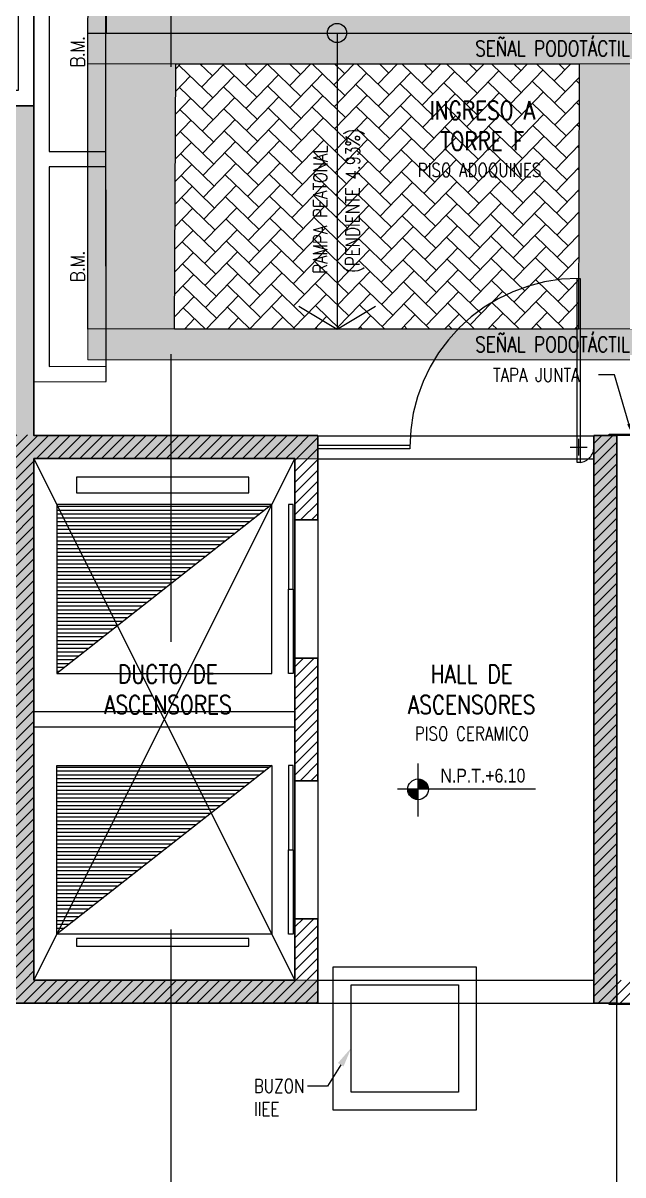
# Model space of a CAD drawing. Header units: millimetres. Extents: x 98 to 155, y -181 to 127.
# Drawn here: x 124.62 to 128.53, y 115.67 to 123.18 of the extents above; entities that cross this region are included whole.
import ezdxf
from ezdxf import colors
from ezdxf.entities.mleader import LeaderData, LeaderLine
from ezdxf.enums import TextEntityAlignment as Align
from ezdxf.math import Vec2, Vec3
from ezdxf.xclip import XClip

# ---------------------------------------------------------------- set-up
doc = ezdxf.new("R2010")
doc.units = ezdxf.units.MM
doc.header["$LTSCALE"] = 15
doc.header["$XCLIPFRAME"] = 2
for name, pattern in [('ACAD_ISO03W100', [30, 12, -18]), ('ACAD_ISO07W100', [3, 0, -3]), ('CENTER', [2, 1.25, -0.25, 0.25, -0.25]), ('HIDDEN', [0.375, 0.25, -0.125]), ('HIDDEN2', [0.1875, 0.125, -0.0625]), ('X-REF_DP_Arquitectura$0$HIDDEN', [0.375, 0.25, -0.125])]:
    doc.linetypes.add(name, pattern=pattern)
doc.layers.get('0').update_dxf_attribs({"color": 250})
for name, color, linetype, lineweight in [('A-01', 250, 'Continuous', 0), ('A-MUROS', 252, 'Continuous', 30), ('A_20_Estructuras', 250, 'Continuous', 18)]:
    doc.layers.add(name, color=color, linetype=linetype, lineweight=lineweight)
for name, color, linetype in [('A-Adoquines', 250, 'Continuous'), ('A-CORTE', 250, 'CENTER'), ('A-EST PLACAS', 250, 'Continuous'), ('A-HATCH', 250, 'Continuous'), ('A-MOBILIARIO', 250, 'Continuous'), ('A-MURO BAJO', 250, 'Continuous'), ('A-NIVELES-NPT', 252, 'Continuous'), ('A-PROYECCIONES', 250, 'HIDDEN'), ('A-PROYECCIONES INT.', 250, 'HIDDEN2'), ('A-TEXTO-ACABADO PISO', 250, 'Continuous'), ('A_30_TableroElect', 250, 'Continuous'), ('A_50_TextoAmbiente', 252, 'Continuous'), ('A_50_TextoIndicaciones', 250, 'Continuous'), ('A_50_Vigas', 250, 'X-REF_DP_Arquitectura$0$HIDDEN'), ('A_60_HatchEstructuras', 250, 'Continuous'), ('MURO CF 120', 250, 'Continuous')]:
    doc.layers.add(name, color=color, linetype=linetype)
doc.styles.add('R80', font='ARIALN.TTF', dxfattribs={"height": 2.03})
doc.styles.add('ROMANS', font='romans.shx', dxfattribs={"width": 0.8})
doc.styles.add('TXT_COTAS', font='romans.shx', dxfattribs={"width": 0.8})
pattern_1 = [(45, (-227164.531382, -8188178.54172), (-0.02245064030267, 0.02245064030267), [])]
pattern_2 = [(45, (281.643205, 61.46157), (-0.035355339, 0.035355339), [])]

# ---------------------------------------------------------------- blocks, each defined once
blk = doc.blocks.new('*U123')
at = {"true_color": 0x636466}
h = blk.add_hatch(dxfattribs=at)
h.set_pattern_fill('HEX', color=251, scale=0.005)
h.set_pattern_definition([(0, (2.429665, 0), (0, 0.0274963), [0.015875, -0.03175]), (120, (2.429665, 0), (-0.0238125, -0.01374815), [0.015875, -0.03175]), (60, (2.44554, 0), (-0.0238125, 0.01374815), [0.015875, -0.03175])])
h.paths.add_polyline_path([(0, 0.2), (0, 0), (3.6297, 0), (3.6297, 0.2)])
at = {"layer": 'A-01'}
blk.add_lwpolyline([(0, 0.2), (0, 0), (3.6297, 0), (3.6297, 0.2)], close=True, dxfattribs=at)
at = {"layer": 'A_50_TextoIndicaciones', "insert": (3.0297, 0.1), "char_height": 0.1, "width": 1.200005, "attachment_point": 5, "style": 'TXT_COTAS'}
blk.add_mtext('\\pxsm1,qc,t16;SEÑAL PODOTÁCTIL', dxfattribs=at)
blk = doc.blocks.new('*U124')
at = {"true_color": 0x636466}
h = blk.add_hatch(dxfattribs=at)
h.set_pattern_fill('HEX', color=251, scale=0.005)
h.set_pattern_definition([(0, (2.42947, 0), (0, 0.0274963), [0.015875, -0.03175]), (120, (2.42947, 0), (-0.0238125, -0.01374815), [0.015875, -0.03175]), (60, (2.445345, 0), (-0.0238125, 0.01374815), [0.015875, -0.03175])])
h.paths.add_polyline_path([(0, 0.2), (0, 0), (3.6295, 0), (3.6295, 0.2)])
at = {"layer": 'A-01'}
blk.add_lwpolyline([(0, 0.2), (0, 0), (3.6295, 0), (3.6295, 0.2)], close=True, dxfattribs=at)
at = {"layer": 'A_50_TextoIndicaciones', "insert": (3.0295, 0.1), "char_height": 0.1, "width": 1.200005, "attachment_point": 5, "style": 'TXT_COTAS'}
blk.add_mtext('\\pxsm1,qc,t16;SEÑAL PODOTÁCTIL', dxfattribs=at)
blk = doc.blocks.new('A$C9f73720c')
h = blk.add_hatch()
h.set_pattern_fill('AR-HBONE', color=256, scale=0.001, angle=78.38438)
h.set_pattern_definition([(123.38438, (3.11638, 142.57019), (-0.1407415, 0.02893007), [0.3048, -0.1016]), (213.38438, (3.06047, 142.65503), (-0.1407415, 0.02893007), [0.3048, -0.1016])])
h.paths.add_polyline_path([(31.471, 111.6651), (33.1567, 111.2783), (32.5829, 108.7131), (30.8959, 109.0942)])
at = {"layer": 'A-Adoquines'}
h = blk.add_hatch(color=256, dxfattribs=at)
h.dxf.hatch_style = 1
h.paths.add_polyline_path([(32.5829, 108.7131), (30.8959, 109.0943), (30.8021, 108.6747), (32.4898, 108.297)])
h.paths.add_polyline_path([(33.2822, 111.839), (31.5944, 112.2168), (31.471, 111.665), (33.1567, 111.2783)])
h.paths.add_polyline_path([(33.673, 111.7505), (33.4773, 111.7962), (32.685, 108.2532), (32.8807, 108.2094)])
at = {"layer": 'A-PROYECCIONES', "linetype": 'Continuous'}
h = blk.add_hatch(color=256, dxfattribs=at)
h.dxf.hatch_style = 1
edge = h.paths.add_edge_path()
edge.add_arc((33.1235, 110.2097), 0.0625, 0, 360)
at = {"elevation": 0}
blk.add_lwpolyline([(31.471, 111.665), (33.1567, 111.2783), (32.5829, 108.7131), (30.8959, 109.0943)], close=True, dxfattribs=at)
at = {"layer": 'A-Adoquines', "elevation": 0}
for points in [[(31.5944, 112.2168), (33.4779, 111.7951), (32.685, 108.2534), (30.8021, 108.6747)], [(33.6733, 111.7504), (33.4776, 111.7962), (32.685, 108.2532), (32.8807, 108.2094)]]:
    blk.add_lwpolyline(points, close=True, dxfattribs=at)
at = {"layer": 'A-HATCH', "elevation": 0}
blk.add_lwpolyline([(33.4511, 111.6758), (34.6972, 111.3994), (34.903, 112.3185), (35.1251, 112.2668, 0.099711), (35.5099, 110.6951, 0.257304), (37.3867, 109.2848, 0.13775), (39.1005, 109.6194, 0.129174), (41.2988, 111.6039, 0.104349), (42.4606, 114.4221, 0.124556), (42.3369, 116.9437, 0.208461), (41.0078, 118.5567, 0.052972), (40.5573, 118.7163), (35.3027, 119.9437), (36.6567, 126.0007), (37.5845, 125.7929)], format="xyb", dxfattribs=at)
at = {"layer": 'A-PROYECCIONES', "linetype": 'Continuous'}
for p, q in [((31.4407, 110.8424, 0), (31.2397, 110.6312, 0)), ((33.1235, 110.2097, 0), (31.2397, 110.6312, 0)), ((31.2397, 110.6312, 0), (31.3315, 110.3545, 0))]:
    blk.add_line(p, q, dxfattribs=at)
blk.add_circle((33.1235, 110.2097, 0), 0.0625, dxfattribs=at)
at = {"rotation": 257.3904032895541}
for name, p in [('*U123', (31.3993, 112.2605, 0)), ('*U124', (33.2821, 111.8389, 0))]:
    blk.add_blockref(name, p, dxfattribs=at)
at = {"style": 'R80'}
for height, rotation, p in [(0.09, 0.00902, (39.554, 141.0046, 0)), (0.09, 0.00902, (45.7984, 139.3226, 0)), (0.09, 0.00902, (50.4634, 135.3578, 0)), (0.09, 0.00902, (41.9784, 129.0436, 0)), (0.09, 0.00902, (37.8409, 128.6089, 0)), (0.09, 0.00902, (35.483, 116.3582, 0)), (0.09, 0.00902, (63.0395, 116.3253, 0)), (0.09, 0.00902, (38.5607, 113.6321, 0)), (0.09, 0.00902, (45.1292, 84.3757, 0)), (0.09, 0.00902, (43.9111, 83.9335, 0)), (0.09, 0.00902, (43.1485, 83.401, 0)), (0.09, 0.00902, (28.0067, 80.1071, 0)), (0.09, 0.00902, (44.3753, 79.9046, 0)), (0.09, 0.00902, (55.151, 79.2173, 0)), (0.09, 0.00902, (38.2608, 76.0049)), (0.09, 0.00902, (39.0036, 75.5558)), (0.09, 0.00902, (27.5137, 75.2133, 0)), (0.09, 0.00902, (27.5137, 75.2133, 0)), (0.09, 0.00902, (39.8519, 75.1543)), (0.09, 0.00902, (25.3599, 70.2709, 0)), (0.09, 0.00902, (32.1646, 69.192, 0)), (0.09, 0.00902, (32.1646, 69.192, 0)), (0.09, 0.00902, (26.9947, 68.6392, 0)), (0.09, 0.00902, (59.8504, 67.3859, 0)), (0.09, 0.00902, (24.839, 65.5107, 0)), (0.09, 0.00902, (24.839, 65.5107, 0)), (0.09, 0.00902, (33.5008, 60.261, 0)), (0.09, 0.00902, (33.5008, 60.261, 0)), (0.09, 347.39076, (17.1069, 59.2726, 0)), (0.09, 0.00902, (26.4708, 59.2035, 0)), (0.09, 0.00902, (26.4708, 59.2035, 0)), (0.09, 0.00902, (23.1216, 58.7685, 0)), (0.09, 0.00902, (23.1216, 58.7685, 0)), (0.09, 0.00902, (27.6632, 55.3959, 0)), (0.09, 0.00902, (27.6632, 55.3959, 0)), (0.09, 0.00902, (22.2239, 54.9818, 0)), (0.09, 0.00902, (22.2239, 54.9818, 0)), (0.09, 0.00902, (65.7174, 53.5803, 0)), (0.09, 0.00902, (38.377, 51.7166, 0)), (0.09, 0.00902, (38.377, 51.7166, 0)), (0.09, 0.00902, (21.0294, 51.3767, 0)), (0.09, 0.00902, (21.0294, 51.3767, 0)), (0.09, 0.00902, (29.4091, 50.8876, 0)), (0.09, 0.00902, (29.4091, 50.8876, 0)), (0.09, 0.00902, (22.5184, 48.0808, 0)), (0.09, 0.00902, (22.5184, 48.0808, 0)), (0.09, 0.00902, (32.8305, 47.9478, 0)), (0.09, 0.00902, (38.6414, 47.9238, 0)), (0.09, 1.55763, (45.5013, 47.0033, 0)), (0.09, 1.55763, (45.5013, 47.0033, 0)), (0.09, 1.55763, (42.9613, 45.8781, 0)), (0.09, 0.00902, (31.2252, 43.4352, 0)), (0.09, 0.00902, (31.2252, 43.4352, 0)), (0.09, 0.00902, (24.8291, 43.3056, 0)), (0.09, 0.00902, (24.8291, 43.3056, 0)), (0.09, 0.00902, (28.8684, 42.6092, 0)), (0.09, 0.00902, (28.8684, 42.6092, 0)), (0.09, 0.00902, (46.0815, 42.4048, 0)), (0.09, 0.00902, (19.0307, 42.0559, 0)), (0.09, 0.00902, (19.0307, 42.0559, 0)), (0.09, 0.00902, (70.9067, 41.0329, 0)), (0.09, 0.00902, (22.7765, 38.7407, 0)), (0.09, 0.00902, (22.7765, 38.7407, 0)), (0.09, 0.00902, (17.8952, 37.4624, 0)), (0.09, 0.00902, (17.8952, 37.4624, 0)), (0.09, 0.00902, (25.8226, 33.2142, 0)), (0.09, 0.00902, (21.5027, 31.2754, 0)), (0.1403, 0.00902, (43.0178, 29.8778, 0)), (0.09, 0.00902, (24.3978, 29.2659, 0)), (0.09, 0.00902, (49.7565, 29.0287, 0)), (0.09, 0.00902, (16.51, 28.4123, 0)), (0.09, 0.00902, (16.51, 28.4123, 0)), (0.09, 0.00902, (40.7946, 24.893, 0)), (0.09, 0.00902, (18.1268, 23.6374, 0)), (0.09, 0.00902, (20.346, 20.3291, 0)), (0.09, 0.00902, (38.3365, 19.4632, 0)), (0.09, 0.00902, (18.2869, 15.9828, 0)), (0.09, 0.00902, (36.6694, 12.5977, 0)), (0.09, 337.79984, (24.7536, 11.2334, 0)), (0.09, 0.00902, (33.5928, 10.3508, 0)), (0.09, 337.79984, (21.6109, 10.1247, 0)), (0.09, 337.79984, (16.5605, 9.5998, 0)), (0.09, 337.79984, (29.9414, 8.9534, 0)), (0.09, 337.79984, (31.6402, 7.9561, 0)), (0.09, 337.79984, (26.736, 7.7966, 0)), (0.09, 337.79984, (32.0288, 7.0232, 0)), (0.09, 0.00902, (16.5347, 5.5678, 0)), (0.09, 0.00902, (23.3239, 5.5763, 0)), (0.09, 0.00902, (34.4718, 3.6379, 0))]:
    blk.add_attdef('N.P.T.+0.00', text='', height=height, rotation=rotation, dxfattribs=at).set_placement(p, align=Align.MIDDLE_CENTER)
for p in [(49.9263, 138.2431, 0), (56.6904, 136.252, 0), (60.5336, 135.5237, 0), (42.6322, 135.1839), (58.3591, 133.6514, 0), (46.2516, 126.9171), (67.6439, 125.1529), (62.2762, 107.4327), (41.3341, 103.0918, 0), (58.4477, 100.4887, -0.2526), (35.1548, 97.8545, 0), (58.3053, 94.9071, 0), (31.2618, 93.9445, 0), (38.1161, 91.318), (54.6279, 88.218, 0), (17.9393, 86.8861, 0), (34.7444, 85.6148, 0), (54.6869, 83.8861, 0), (35.5048, 81.4636, 0), (34.6534, 76.9929, 0), (59.6668, 73.2509), (40.4113, 65.8421, 0), (43.5611, 65.2125, 0), (64.4681, 61.3857), (43.9111, 51.4927, 0), (32.9744, 51.0828, 0), (48.0327, 50.0735, 0), (69.3242, 50.0814, 0), (52.9599, 39.4701, 0), (74.4159, 35.7467, 0)]:
    blk.add_attdef('N.P.T.+0.00', text='', height=0.2109, dxfattribs=at).set_placement(p, align=Align.MIDDLE_CENTER)
at = {"layer": 'A_50_TextoIndicaciones', "style": 'ROMANS', "width": 0.8}
for s, p in [('RAMPA PEATONAL', (31.6059, 110.616, 0)), ('(PENDIENTE 4.93%%%)', (31.5656, 110.4087, 0))]:
    blk.add_text(s, height=0.09, rotation=347.23148, dxfattribs=at).set_placement(p)
blk = doc.blocks.new('*U138')
for p, q in [((-0.2457, -0.0949), (-0.2457, 0.3957)), ((0.2449, 0.3957), (-0.2457, 0.3957)), ((0.2449, -0.0949), (0.2449, 0.3957)), ((-0.1537, -0.0029), (-0.1537, 0.3037)), ((0.1529, -0.0029), (0.1529, 0.3037)), ((0.2449, -0.0949), (-0.2457, -0.0949))]:
    blk.add_line(p, q)
at = {"linetype": 'HIDDEN', "ltscale": 12}
blk.add_circle((0, 0.1504), 0.4, dxfattribs=at)
at = {"ltscale": 0.035}
blk.add_circle((0, 0.1504), 0.4, dxfattribs=at)
blk = doc.blocks.new('A$C44b26ab3')
at = {"layer": 'A_30_TableroElect'}
h = blk.add_hatch(dxfattribs=at)
h.set_pattern_fill('ANSI31', color=256, scale=0.01)
h.set_pattern_definition(pattern_1)
edge = h.paths.add_edge_path()
edge.add_line((3.6994, 0.6616), (3.9433, 0.607))
edge.add_line((3.9433, 0.607), (4.0136, 0.9211))
edge.add_line((4.0136, 0.9211), (3.7697, 0.9757))
edge.add_line((3.7697, 0.9757), (3.6994, 0.6616))
h = blk.add_hatch(dxfattribs=at)
h.set_pattern_fill('ANSI31', color=256, scale=0.01)
h.set_pattern_definition(pattern_1)
edge = h.paths.add_edge_path()
edge.add_line((3.5639, 0.0566), (3.8079, 0.002))
edge.add_line((3.8079, 0.002), (3.8778, 0.3142))
edge.add_line((3.8778, 0.3142), (3.6338, 0.3688))
edge.add_line((3.6338, 0.3688), (3.5639, 0.0566))
for p, q in [((2.3055, 1.3015, 0.006), (2.2028, 0.8429, 0.006)), ((3.7693, 0.9738, 0.006), (2.3055, 1.3015, 0.006)), ((2.4031, 1.2797, 0.006), (2.3222, 0.9186, 0.006)), ((3.6717, 0.9957, 0.006), (2.4031, 1.2797, 0.006)), ((0.4463, 1.2361, 0.006), (0.3436, 0.7774, 0.006)), ((3.6666, 0.5152, 0.006), (0.4463, 1.2361, 0.006)), ((0.522, 1.1166, 0.006), (0.4412, 0.7556, 0.006)), ((1.7906, 0.8327, 0.006), (0.522, 1.1166, 0.006)), ((3.5908, 0.6346, 0.006), (3.6717, 0.9957, 0.006)), ((2.3222, 0.9186, 0.006), (3.5908, 0.6346, 0.006)), ((3.6666, 0.5152, 0.006), (3.7693, 0.9738, 0.006)), ((1.7098, 0.4716, 0.006), (1.7906, 0.8327, 0.006)), ((2.2028, 0.8429, 0.006), (3.6666, 0.5152, 0.006)), ((0.3436, 0.7774, 0.006), (3.5639, 0.0566, 0.006)), ((0.4412, 0.7556, 0.006), (1.7098, 0.4716, 0.006)), ((1.8882, 0.8108, 0.006), (1.8074, 0.4496, 0.006)), ((3.1568, 0.5269, 0.006), (1.8882, 0.8108, 0.006)), ((3.076, 0.1657, 0.006), (3.1568, 0.5269, 0.006)), ((3.5639, 0.0566, 0.006), (3.6666, 0.5152, 0.006)), ((1.8074, 0.4496, 0.006), (3.076, 0.1657, 0.006)), ((3.2282, 0.3878, 0.006), (3.1736, 0.1439, 0.006)), ((3.5209, 0.3222, 0.006), (3.2282, 0.3878, 0.006)), ((3.4663, 0.0784, 0.006), (3.5209, 0.3222, 0.006)), ((3.1736, 0.1439, 0.006), (3.4663, 0.0784, 0.006))]:
    blk.add_line(p, q, dxfattribs=at)
at = {"layer": 'A_30_TableroElect', "elevation": -0.772}
blk.add_lwpolyline([(3.8778, 0.3142), (3.9433, 0.607), (3.6994, 0.6616), (3.6338, 0.3688), (3.8778, 0.3142)], dxfattribs=at)
at = {"layer": 'A_30_TableroElect', "xscale": -1, "rotation": 90.35724673086504}
blk.add_blockref('*U138', (3.8094, 2.2857, 0), dxfattribs=at)
blk = doc.blocks.new('ESTRUC_P1')
at = {"layer": 'A_60_HatchEstructuras'}
h = blk.add_hatch(color=256, dxfattribs=at)
h.dxf.hatch_style = 1
h.paths.add_polyline_path([(23.55, -6.175), (21.7, -6.175), (21.7, -2.775), (23.55, -2.775), (23.55, -2.625), (21.7, -2.625), (21.7, -0.475), (20.85, -0.475), (20.85, -0.625), (21.55, -0.625), (21.55, -6.325), (23.55, -6.325)])
h = blk.add_hatch(color=256, dxfattribs=at)
h.dxf.hatch_style = 1
h.paths.add_polyline_path([(25.5, -2.625), (25.35, -2.625), (25.35, -6.325), (25.5, -6.325)])
h.paths.add_polyline_path([(25.88, -0.625), (26.5, -0.625), (26.5, -0.475), (25.68, -0.475), (25.68, -6.325), (25.88, -6.325)])
for points in [[(21.7, -6.175), (23.4, -2.775)], [(21.7, -2.775), (23.4, -6.175)]]:
    blk.add_lwpolyline(points)
at = {"layer": 'A_20_Estructuras'}
for points in [[(23.55, -6.175), (21.7, -6.175), (21.7, -2.775), (23.55, -2.775), (23.55, -2.625), (21.7, -2.625), (21.7, -0.475), (20.85, -0.475), (20.85, -0.625), (21.55, -0.625), (21.55, -6.325), (23.55, -6.325)], [(25.5, -2.625), (25.35, -2.625), (25.35, -6.325), (25.5, -6.325)]]:
    blk.add_lwpolyline(points, close=True, dxfattribs=at)
at = {"layer": 'A_50_Vigas'}
for p, q in [((23.55, -2.625), (25.35, -2.625)), ((23.4, -2.775), (23.4, -6.175)), ((23.55, -2.775), (25.35, -2.775)), ((23.55, -2.775), (23.55, -6.175))]:
    blk.add_line(p, q, dxfattribs=at)
for points in [[(23.55, -6.175), (25.35, -6.175)], [(23.55, -6.325), (25.35, -6.325)], [(25.5, -7.525), (25.5, -6.325)]]:
    blk.add_lwpolyline(points, dxfattribs=at)
blk = doc.blocks.new('ASCENSOR_01')
h = blk.add_hatch()
h.set_pattern_fill('_U', color=256, scale=0.025, angle=360, style=0, pattern_type=0)
h.set_pattern_definition([(1e-07, (54.049875, -126.000315), (-4e-11, 0.025), [])])
h.paths.add_polyline_path([(-1.4, 1.1), (0, 0), (0, 1.1)])
blk.add_line((-1.4, 1.1, 0), (0, 0))
for points in [[(-0.1281, 1.178), (-1.2496, 1.178), (-1.2496, 1.2783), (-0.1281, 1.2783)], [(0, 0), (-1.4, 0), (-1.4, 1.1), (0, 1.1)]]:
    blk.add_lwpolyline(points, close=True)
blk = doc.blocks.new('MV_120')
for p, q in [((-0.155, 0), (-0.045, 0)), ((-0.1, 0.055), (-0.1, -0.055))]:
    blk.add_line(p, q)
blk.add_lwpolyline([(-0.09, 1.0995), (-0.09, -0.0995, -0.050126), (-0.11, -0.0995), (-0.11, 1.0995, -0.050126), (-0.09, 1.0995, 1.105542)], format="xyb")
blk.add_circle((-0.1, 0), 0.005)
at = {"linetype": 'HIDDEN', "ltscale": 0.5}
blk.add_arc((-0.1, 0), 1.1, 90, 180, dxfattribs=at)
at = {"linetype": 'ACAD_ISO03W100', "ltscale": 0.0025}
blk.add_arc((-0.1, 0), 0.1, 275.73917, 0, dxfattribs=at)
blk = doc.blocks.new('N.03')
h = blk.add_hatch()
h.set_pattern_fill('_U', color=256, scale=0.025, angle=180.00018, style=0, pattern_type=0)
h.set_pattern_definition([(180.000175, (-57.700256, 134.200156), (7.64e-08, -0.025), [])])
h.paths.add_polyline_path([(-2.25, 8.2), (-3.65, 7.1), (-3.65, 8.2)])
for p, q in [((-1.35, 10.285), (-1.95, 10.285)), ((-1.35, 10.265), (-1.95, 10.265)), ((-1.35, 10.285), (-1.35, 10.265)), ((-2.25, 8.2), (-3.65, 7.1, 0))]:
    blk.add_line(p, q)
for points in [[(0.17, 10.36), (0.17, 10.41), (0.18, 10.41), (0.18, 10.35), (-0.05, 10.35), (-0.05, 10.36)], [(-0.05, 6.65), (0.2, 6.65), (0.2, 6.64), (-0.05, 6.64)]]:
    blk.add_lwpolyline(points, close=True)
at = {"elevation": 0}
for points in [[(-3.65, 8.2), (-2.25, 8.2), (-2.25, 7.1), (-3.65, 7.1)], [(-3.5219, 7.022), (-2.4004, 7.022), (-2.4004, 7.0717), (-3.5219, 7.0717)]]:
    blk.add_lwpolyline(points, close=True, dxfattribs=at)
at = {"layer": 'A-MOBILIARIO', "elevation": 0}
for points in [[(-2.11, 9.35), (-2.11, 9.9), (-2.14, 9.9), (-2.14, 9.35)], [(-2.11, 9.35), (-2.11, 8.8), (-2.14, 8.8), (-2.14, 9.35)], [(-2.11, 7.65), (-2.11, 8.2), (-2.14, 8.2), (-2.14, 7.65)], [(-2.11, 7.65), (-2.11, 7.1), (-2.14, 7.1), (-2.14, 7.65)]]:
    blk.add_lwpolyline(points, close=True, dxfattribs=at)
at = {"layer": 'A-MURO BAJO'}
for p, q in [((-2.1, 8.9, 0), (-2.1, 9.8, 0)), ((-2.1, 7.2, 0), (-2.1, 8.1, 0))]:
    blk.add_line(p, q, dxfattribs=at)
at = {"layer": 'A-MUROS'}
for p, q in [((-3.8, 12.5), (-3.8, 10.35)), ((-3.8, 10.35), (-1.95, 10.35)), ((-1.95, 10.35), (-1.95, 9.8)), ((-2.1, 10.2), (-3.8, 10.2)), ((-3.8, 10.2), (-3.8, 6.8)), ((-2.1, 9.8), (-2.1, 10.2)), ((-1.95, 9.8), (-2.1, 9.8)), ((-1.95, 8.9), (-2.1, 8.9)), ((-2.1, 8.9), (-2.1, 8.1)), ((-1.95, 8.1), (-1.95, 8.9)), ((-2.1, 8.1), (-1.95, 8.1)), ((-2.1, 6.8), (-2.1, 7.2)), ((-2.1, 7.2), (-1.95, 7.2)), ((-1.95, 6.65), (-1.95, 7.2)), ((-3.8, 6.8), (-2.1, 6.8)), ((-3.95, 6.65), (-1.95, 6.65)), ((-3.95, 6.65), (-3.8, 6.65))]:
    blk.add_line(p, q, dxfattribs=at)
at = {"layer": 'A-MUROS', "elevation": 0}
blk.add_lwpolyline([(-0.15, 6.65), (0, 6.65), (0, 10.35), (-0.15, 10.35)], close=True, dxfattribs=at)
at = {"layer": 'A-PROYECCIONES INT.'}
for p, q in [((-2.1, 8.55, 0), (-3.8, 8.55, 0)), ((-2.1, 8.45, 0), (-3.8, 8.45, 0))]:
    blk.add_line(p, q, dxfattribs=at)
blk.add_blockref('MV_120', (-0.15, 10.275))
at = {"xscale": -1, "rotation": 359.9998249622922}
blk.add_blockref('ASCENSOR_01', (-3.65, 8.8, 0), dxfattribs=at)
blk = doc.blocks.new('Cortes-Elev.')
at = {"layer": 'A-CORTE', "linetype": 'CENTER', "ltscale": 0.5}
blk.add_lwpolyline([(23.945, 20.8306), (23.945, 37.8534)], dxfattribs=at)
blk = doc.blocks.new('SIM NIVEL PLANTA')
at = {"linetype": 'Continuous'}
h = blk.add_hatch(dxfattribs=at)
h.set_pattern_fill('_USER', color=256, scale=0.089997, angle=45, style=0, pattern_type=0)
h.set_pattern_definition([(45, (31854.49523, 23864.84028), (-0.06363728001, 0.06363728001), [])])
h.paths.add_polyline_path([(-17.33, 0), (-15.98, 0, 0.409209), (-17.33, 1.33)])
h.paths.add_polyline_path([(-18.68, 0, 0.004279), (-18.68, -0.02, 0.414214), (-17.33, -1.37), (-17.33, 0)])
for p, q in [((-17.33, -3.58), (-17.33, 3.34)), ((-2, 0), (-20, 0))]:
    blk.add_line(p, q)
blk.add_circle((-17.33, -0.02), 1.35, dxfattribs=at)
at = {"style": 'R80'}
blk.add_attdef('N.P.T.+0.00', text='', height=1.8, dxfattribs=at).set_placement((-8.87, 1.77), align=Align.MIDDLE_CENTER)

msp = doc.modelspace()

# ---------------------------------------------------------------- block references
at = {"linetype": 'ACAD_ISO07W100', "ltscale": 5}
ref = msp.add_blockref('A$C9f73720c', (241.452, 114.8591), dxfattribs=dict(at, rotation=102.6156181418625))
XClip(ref).set_block_clipping_path([(22.1542253106, 140.4101169162), (10.3600901397, 87.7136669306), (29.6608346476, 83.3939150368), (41.4549698184, 136.0903650224)])

# ---------------------------------------------------------------- next in the draw order: linework, layer by layer
msp.add_lwpolyline([(128.6632, 120.4966), (128.6632, 120.5466), (128.6732, 120.5466), (128.6732, 120.4866), (128.4432, 120.4866), (128.4432, 120.4966)], close=True)
at = {"layer": 'A-MUROS', "elevation": 0}
msp.add_lwpolyline([(124.6932, 122.6366), (123.8432, 122.6366), (123.8432, 122.4866), (124.5432, 122.4866), (124.5432, 118.3366), (122.2432, 118.3366)], dxfattribs=at)

# ---------------------------------------------------------------- next in the draw order: block references
msp.add_blockref('ESTRUC_P1', (102.9932, 123.1113))
at = {"layer": 'A-EST PLACAS', "rotation": 102.652201466228}
msp.add_blockref('A$C44b26ab3', (125.997, 120.6737, 0), dxfattribs=at)

# ---------------------------------------------------------------- next in the draw order: texts
at = {"layer": 'A_50_TextoIndicaciones', "insert": (124.9777, 122.9886, 0.006), "char_height": 0.09, "width": 0.4157, "attachment_point": 5, "rotation": 90, "style": 'ROMANS'}
msp.add_mtext('\\pxsm1,qc,t16;{\\W0.9;\\T0.9;B.M.}', dxfattribs=at)

# ---------------------------------------------------------------- next in the draw order: block references
msp.add_blockref('N.03', (128.4932, 110.1366))

# ---------------------------------------------------------------- next in the draw order: hatches: boundary and pattern name
at = {"layer": 'MURO CF 120'}
h = msp.add_hatch(dxfattribs=at)
h.set_pattern_fill('_USER', color=256, scale=0.05, angle=45, style=0, pattern_type=0)
h.set_pattern_definition(pattern_2)
h.paths.add_polyline_path([(124.5432, 116.9366), (124.6932, 116.9366), (124.6932, 120.4913), (124.5432, 120.4913)])
h = msp.add_hatch(dxfattribs=at)
h.set_pattern_fill('_USER', color=256, scale=0.05, angle=45, style=0, pattern_type=0)
h.set_pattern_definition(pattern_2)
h.paths.add_polyline_path([(124.6932, 120.4866), (126.3932, 120.4866), (126.3932, 120.3366), (124.6932, 120.3366)])
h = msp.add_hatch(dxfattribs=at)
h.set_pattern_fill('_USER', color=256, scale=0.05, angle=45, style=0, pattern_type=0)
h.set_pattern_definition(pattern_2)
h.paths.add_polyline_path([(126.5432, 119.9366), (126.3932, 119.9366), (126.3932, 120.4866), (126.5432, 120.4866)])
h = msp.add_hatch(dxfattribs=at)
h.set_pattern_fill('_USER', color=256, scale=0.05, angle=45, style=0, pattern_type=0)
h.set_pattern_definition(pattern_2)
h.paths.add_polyline_path([(128.3432, 116.7865), (128.4932, 116.7865), (128.4932, 120.4866), (128.3432, 120.4866)])
h = msp.add_hatch(dxfattribs=at)
h.set_pattern_fill('_USER', color=256, scale=0.05, angle=45, style=0, pattern_type=0)
h.set_pattern_definition(pattern_2)
h.paths.add_polyline_path([(126.5432, 119.0366), (126.3932, 119.0366), (126.3932, 118.2366), (126.5432, 118.2366)])
h = msp.add_hatch(dxfattribs=at)
h.set_pattern_fill('_USER', color=256, scale=0.05, angle=45, style=0, pattern_type=0)
h.set_pattern_definition(pattern_2)
h.paths.add_polyline_path([(126.5432, 117.3366), (126.3932, 117.3366), (126.3932, 116.9365), (126.5432, 116.9365)])
h = msp.add_hatch(dxfattribs=at)
h.set_pattern_fill('_USER', color=256, scale=0.05, angle=45, style=0, pattern_type=0)
h.set_pattern_definition(pattern_2)
h.paths.add_polyline_path([(124.5432, 116.7865), (126.5432, 116.7866), (126.5432, 116.9366), (124.5432, 116.9365)])
h = msp.add_hatch(dxfattribs=at)
h.set_pattern_fill('_USER', color=256, scale=0.05, angle=45, style=0, pattern_type=0)
h.set_pattern_definition(pattern_2)
h.paths.add_polyline_path([(128.3432, 116.7866), (128.3432, 116.9366), (128.8732, 116.9366), (128.8732, 116.7866)])

# ---------------------------------------------------------------- next in the draw order: linework, layer by layer
at = {"layer": 'A_30_TableroElect'}
for points in [[(126.6432, 117.0226), (127.5766, 117.0226), (127.5766, 116.0893), (126.6432, 116.0893)], [(126.7599, 116.906), (127.4599, 116.906), (127.4599, 116.206), (126.7599, 116.206)]]:
    msp.add_lwpolyline(points, close=True, dxfattribs=at)

# ---------------------------------------------------------------- next in the draw order: block references
at = {"layer": 'A-CORTE'}
msp.add_blockref('Cortes-Elev.', (101.6432, 87.0616), dxfattribs=at)
at = {"layer": 'A-NIVELES-NPT', "xscale": 0.05, "yscale": 0.05, "zscale": 0.05}
msp.add_blockref('SIM NIVEL PLANTA', (128.0631, 118.1813), dxfattribs=at).add_auto_attribs({'N.P.T.+0.00': 'N.P.T.+6.10'})

# ---------------------------------------------------------------- next in the draw order: texts
at = {"layer": 'A-TEXTO-ACABADO PISO', "char_height": 0.09, "attachment_point": 2, "rotation": 359.99998, "style": 'ROMANS'}
for s, insert in [('PISO ADOQUINES', (127.5974, 122.264)), ('PISO CERAMICO', (127.5474, 118.5887))]:
    msp.add_mtext_dynamic_manual_height_columns(s, width=1.20225, gutter_width=12.5, heights=[0], dxfattribs=dict(at, insert=insert))
at = {"layer": 'A_50_TextoAmbiente', "char_height": 0.12, "attachment_point": 5, "style": 'ROMANS'}
for s, insert, width in [('\\pxqc;INGRESO A TORRE F', (127.6154, 122.5073, 0), 1.061918), ('\\pxqc;DUCTO DE \\PASCENSORES', (125.5659, 118.832), 1.044421), ('\\pxqc;HALL DE \\PASCENSORES', (127.546, 118.832, 0), 1.061918)]:
    msp.add_mtext(s, dxfattribs=dict(at, insert=insert, width=width))
at = {"layer": 'A_50_TextoIndicaciones', "insert": (124.9777, 121.5886, 0.006), "char_height": 0.09, "width": 0.4157, "attachment_point": 5, "rotation": 90, "style": 'ROMANS'}
msp.add_mtext('\\pxsm1,qc,t16;{\\W0.9;\\T0.9;B.M.}', dxfattribs=at)

# ---------------------------------------------------------------- next in the draw order: leaders
at = {"layer": 'A_50_TextoIndicaciones'}
ml = msp.add_multileader_mtext('Standard', dxfattribs=at)
ml.set_content('\\pxsm1,t16;TAPA JUNTA', color=256, style='TXT_COTAS')
ml.set_leader_properties(color=256)
ml.build(insert=Vec2(0, 0))
ml.multileader.update_dxf_attribs({"dogleg_length": 0.05, "arrow_head_size": 0.07})
ctx = ml.context
ctx.base_point, ctx.char_height, ctx.arrow_head_size, ctx.landing_gap_size, ctx.plane_origin = Vec3(127.6353, 120.8823), 0.09, 0.07, 0.05, Vec3(127.5763, 121.7784)
notes = []
notes.append((ctx, [(1, (1, 1, 0), (128.4777, 120.8823), (-1, 0), 0.1047, [(0, [(128.5908, 120.4966)], 0, [])])]))
ctx.mtext.insert, ctx.mtext.width, ctx.mtext.defined_height, ctx.mtext.flow_direction = Vec3(127.6853, 120.9273), 0.788823, 0.5146, 5
ml = msp.add_multileader_mtext('Standard', dxfattribs=at)
ml.set_content('BUZON IIEE', color=256, style='ROMANS')
ml.set_leader_properties(color=7)
ml.build(insert=Vec2(0, 0))
ml.multileader.update_dxf_attribs({"dogleg_length": 1.3073, "arrow_head_size": 0.13, "scale": 0.1})
ctx = ml.context
ctx.base_point, ctx.scale, ctx.char_height, ctx.arrow_head_size, ctx.landing_gap_size, ctx.plane_origin = Vec3(126.1161, 116.2456), 0.1, 0.09, 0.13, 0.01, Vec3(125.816, 115.3488)
notes.append((ctx, [(1, (1, 1, 0), (126.6062, 116.2456), (-1, 0), 0.1307, [(0, [(126.7616, 116.4951)], 0, [])])]))
ctx.mtext.insert, ctx.mtext.width, ctx.mtext.defined_height, ctx.mtext.flow_direction = Vec3(126.1261, 116.2906), 0.532149, 0.5349, 5
for ctx, leaders in notes:
    for number, flags, end, landing, length, lines in leaders:
        leader = LeaderData()
        leader.index, (leader.has_last_leader_line, leader.has_dogleg_vector, leader.attachment_direction) = number, flags
        leader.last_leader_point, leader.dogleg_vector, leader.dogleg_length = Vec3(end), Vec3(landing), length
        for number, points, colour, breaks in lines:
            line = LeaderLine()
            line.index, line.vertices, line.color, line.breaks = number, Vec3.list(points), colors.encode_raw_color(colour), breaks
            leader.lines.append(line)
        ctx.leaders.append(leader)

doc.saveas('drawing.dxf')
